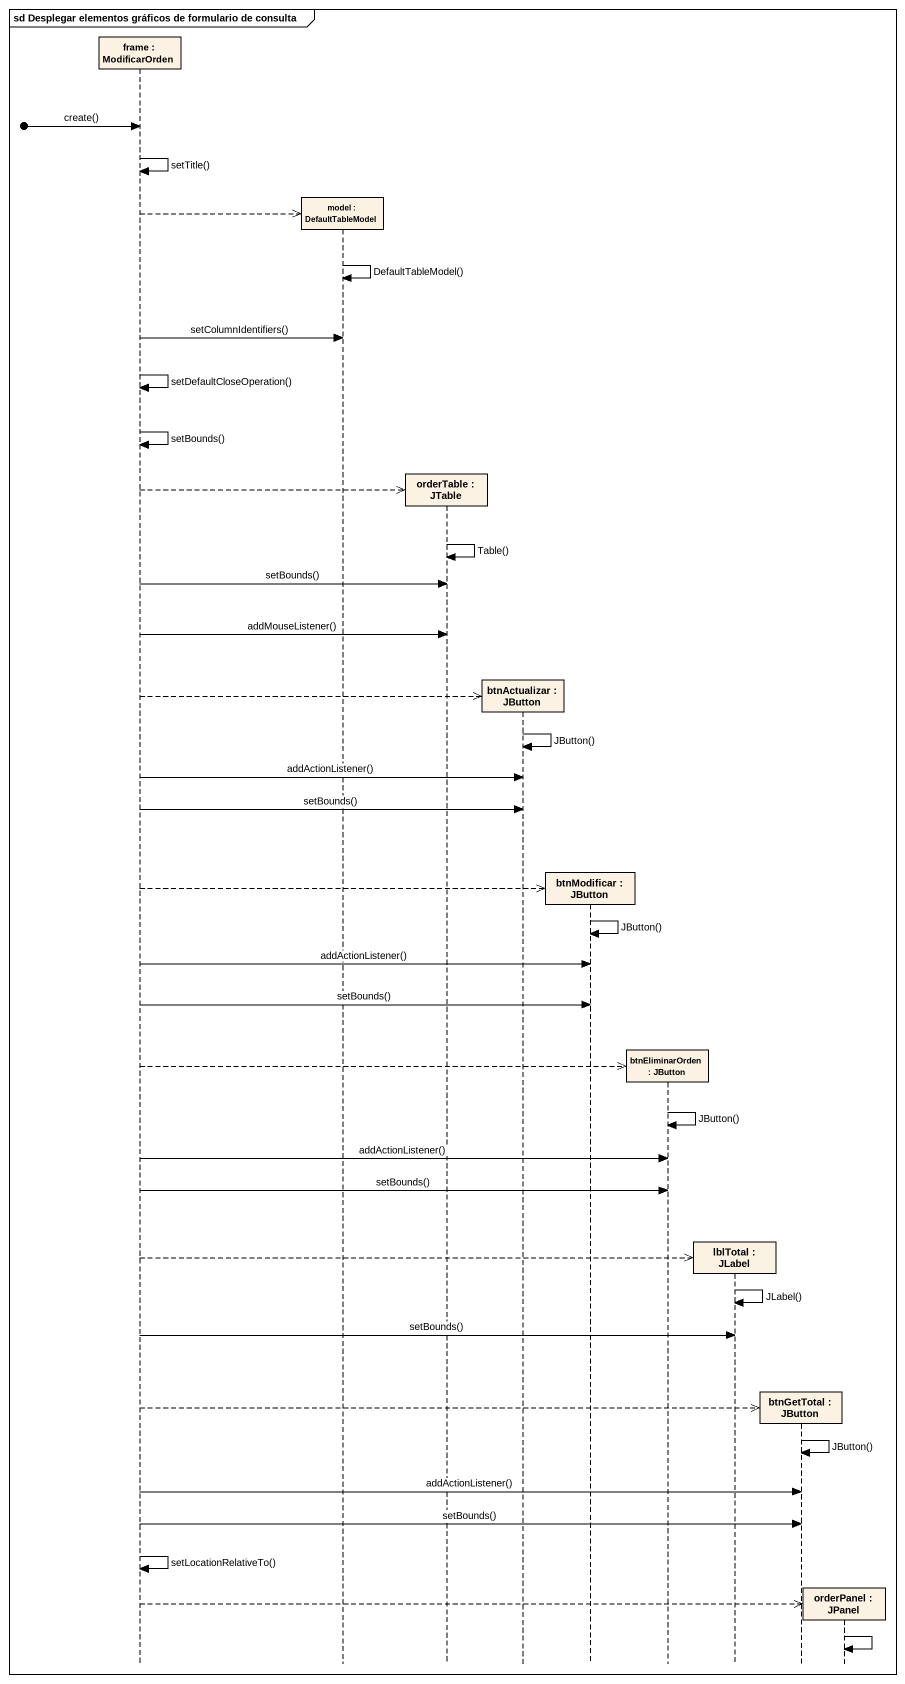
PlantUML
@startuml
mainframe sd Desplegar elementos gráficos de formulario de consulta
hide footbox
participant "frame : ModificarOrden" as frame_
participant "model : DefaultTableModel" as model
participant "orderTable : JTable" as orderTable
participant "btnActualizar : JButton" as btnActualizar
participant "btnModificar : JButton" as btnModificar
participant "btnEliminarOrden : JButton" as btnEliminarOrden
participant "lblTotal : JLabel" as lblTotal
participant "btnGetTotal : JButton" as btnGetTotal
participant "orderPanel : JPanel" as orderPanel

[o-> frame_ : create()
frame_ -> frame_ : setTitle()
frame_ -->> model **
model -> model : DefaultTableModel()
frame_ -> model : setColumnIdentifiers()
frame_ -> frame_ : setDefaultCloseOperation()
frame_ -> frame_ : setBounds()
frame_ -->> orderTable **
orderTable -> orderTable : Table()
frame_ -> orderTable : setBounds()
frame_ -> orderTable : addMouseListener()
frame_ -->> btnActualizar **
btnActualizar -> btnActualizar : JButton()
frame_ -> btnActualizar : addActionListener()
frame_ -> btnActualizar : setBounds()
frame_ -->> btnModificar **
btnModificar -> btnModificar : JButton()
frame_ -> btnModificar : addActionListener()
frame_ -> btnModificar : setBounds()
frame_ -->> btnEliminarOrden **
btnEliminarOrden -> btnEliminarOrden : JButton()
frame_ -> btnEliminarOrden : addActionListener()
frame_ -> btnEliminarOrden : setBounds()
frame_ -->> lblTotal **
lblTotal -> lblTotal : JLabel()
frame_ -> lblTotal : setBounds()
frame_ -->> btnGetTotal **
btnGetTotal -> btnGetTotal : JButton()
frame_ -> btnGetTotal : addActionListener()
frame_ -> btnGetTotal : setBounds()
frame_ -> frame_ : setLocationRelativeTo()
frame_ -->> orderPanel **
orderPanel -> orderPanel
@enduml
